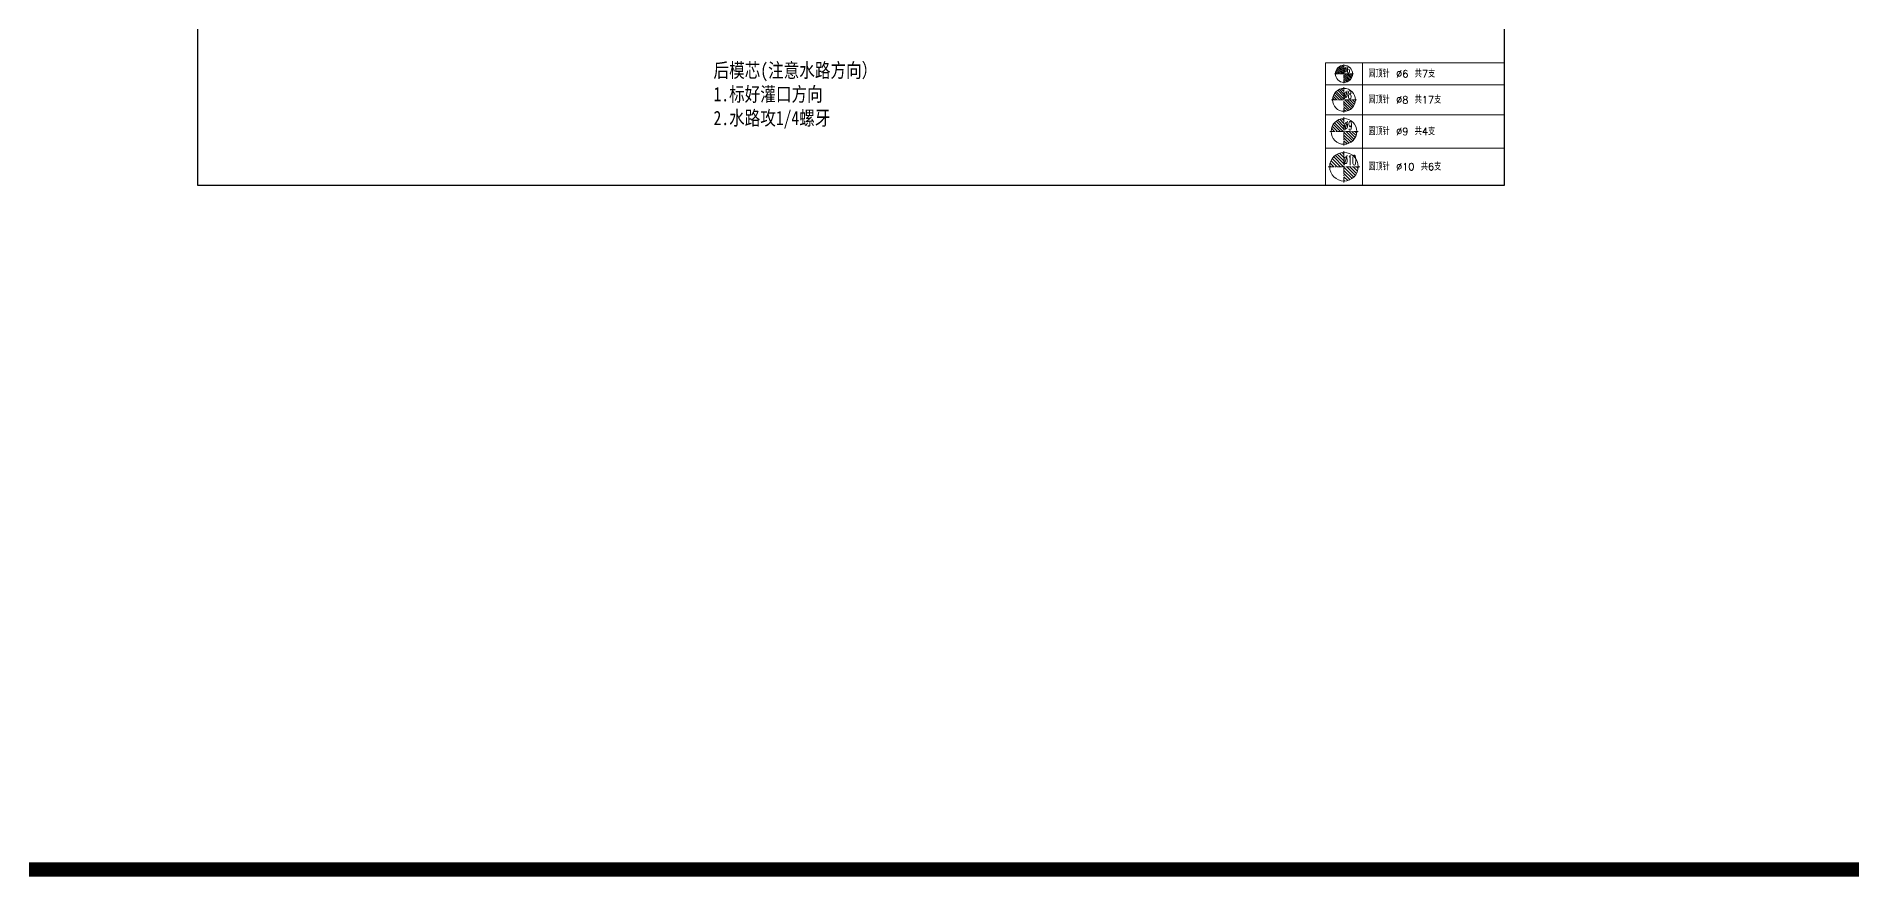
# Model space of a CAD drawing. Header units: millimetres. Extents: x 1147 to 12155, y -6137 to -4403.
# Drawn here: x 2417 to 3687, y -6137 to -5549 of the extents above; entities that cross this region are included whole.
import ezdxf
from ezdxf.enums import TextEntityAlignment as Align

# ---------------------------------------------------------------- set-up
doc = ezdxf.new("R2010")
doc.units = ezdxf.units.MM
doc.header["$LTSCALE"] = 16.335
doc.header["$PDMODE"] = 3
doc.header["$PDSIZE"] = 0.3125
doc.linetypes.add('CENTER', pattern=[0.6, 0.375, -0.075, 0.075, -0.075])
doc.layers.get('0').update_dxf_attribs({"linetype": 'CONTINUOUS'})
doc.layers.get('Defpoints').update_dxf_attribs({"linetype": 'CONTINUOUS'})
doc.layers.add('epin', color=13, linetype='CONTINUOUS', lineweight=9)
doc.styles.get("Standard").update_dxf_attribs({"font": 'txt', "width": 0.8})
doc.styles.add('TXT', font='txt.shx', dxfattribs={"bigfont": 'gbcbig.shx'})
doc.styles.add('TXT05', font='txt.shx', dxfattribs={"width": 0.5, "bigfont": 'gbcbig.shx'})
doc.dimstyles.get("Standard").update_dxf_attribs({"dimtxt": 0.15625, "dimasz": 0.1875, "dimexe": 0.125, "dimexo": 0.0625, "dimtad": 0, "dimtih": 1, "dimtoh": 1, "dimdsep": 46, "dimtxsty": 'Standard', "dimcen": 0.09, "dimadec": 0, "dimazin": 0, "dimtp": 0.01, "dimtm": 0.01, "dimtfac": 1, "dimtofl": 0, "dimtmove": 0, "dimatfit": 3, "dimfxl": 0, "dimtolj": 1, "dimarcsym": 0})

# ---------------------------------------------------------------- blocks, each defined once
blk = doc.blocks.new('epin_ejp_6')
at = {"layer": 'epin'}
h = blk.add_hatch(dxfattribs=at)
h.set_pattern_fill('_ANSI31', color=123, scale=0.15, angle=90, style=0)
h.set_pattern_definition([(135, (-2387.40246, 110.88073), (-0.3367596, -0.3367596), [])])
h.paths.add_polyline_path([(0, 3, 0.4142136), (-3, 0), (0, 0)])
h.paths.add_polyline_path([(3, 0), (0, 0), (0, -3, 0.4142136)])
at = {"layer": 'epin', "color": 1, "linetype": 'CENTER', "ltscale": 0.186593}
for p, q in [((-3.3, 0), (3.3, 0)), ((0, -3.3), (0, 3.3))]:
    blk.add_line(p, q, dxfattribs=at)
at = {"layer": 'epin'}
blk.add_circle((0, 0), 3, dxfattribs=at)
at = {"layer": 'epin', "color": 6, "style": 'TXT05', "width": 0.5}
blk.add_text('%%c6', height=2.1, dxfattribs=at).set_placement((0.995, 1.35), align=Align.MIDDLE)
blk = doc.blocks.new('epin_ejp_8')
at = {"layer": 'epin'}
h = blk.add_hatch(dxfattribs=at)
h.set_pattern_fill('_ANSI31', color=123, scale=0.2, angle=90, style=0)
h.set_pattern_definition([(135, (-2152.64246, 412.4307), (-0.4490128, -0.4490128), [])])
h.paths.add_polyline_path([(0, 4, 0.414214), (-4, 0), (0, 0)])
h.paths.add_polyline_path([(4, 0), (0, 0), (0, -4, 0.414214)])
at = {"layer": 'epin', "color": 1, "linetype": 'CENTER', "ltscale": 0.248791}
for p, q in [((-4.4, 0), (4.4, 0)), ((0, -4.4), (0, 4.4))]:
    blk.add_line(p, q, dxfattribs=at)
at = {"layer": 'epin'}
blk.add_circle((0, 0), 4, dxfattribs=at)
at = {"layer": 'epin', "color": 6, "style": 'TXT05', "width": 0.5}
blk.add_text('%%c8', height=2.8, dxfattribs=at).set_placement((1.33, 1.8), align=Align.MIDDLE)
blk = doc.blocks.new('epin_ejp_9')
at = {"layer": 'epin'}
h = blk.add_hatch(dxfattribs=at)
h.set_pattern_fill('_ANSI31', color=123, scale=0.225, angle=90, style=0)
h.set_pattern_definition([(135, (921.2436, 58.3575), (-0.5051394, -0.5051394), [])])
h.paths.add_polyline_path([(0, 4.5, 0.41421356), (-4.5, 0), (0, 0)])
h.paths.add_polyline_path([(4.5, 0), (0, 0), (0, -4.5, 0.41421356)])
at = {"layer": 'epin', "color": 1, "linetype": 'CENTER', "ltscale": 0.27989}
for p, q in [((-4.95, 0), (4.95, 0)), ((0, -4.95), (0, 4.95))]:
    blk.add_line(p, q, dxfattribs=at)
at = {"layer": 'epin'}
blk.add_circle((0, 0), 4.5, dxfattribs=at)
at = {"layer": 'epin', "color": 6, "style": 'TXT05', "width": 0.5}
blk.add_text('%%c9', height=3.15, dxfattribs=at).set_placement((1.4925, 2.025), align=Align.MIDDLE)
blk = doc.blocks.new('epin_ejp_10')
at = {"layer": 'epin'}
h = blk.add_hatch(dxfattribs=at)
h.set_pattern_fill('_ANSI31', color=123, scale=0.25, angle=90, style=0)
h.set_pattern_definition([(135, (-2152.64246, 412.4307), (-0.561266, -0.561266), [])])
h.paths.add_polyline_path([(0, 5, 0.414214), (-5, 0), (0, 0)])
h.paths.add_polyline_path([(5, 0), (0, 0), (0, -5, 0.414214)])
at = {"layer": 'epin', "color": 1, "linetype": 'CENTER', "ltscale": 0.310989}
for p, q in [((-5.5, 0), (5.5, 0)), ((0, -5.5), (0, 5.5))]:
    blk.add_line(p, q, dxfattribs=at)
at = {"layer": 'epin'}
blk.add_circle((0, 0), 5, dxfattribs=at)
at = {"layer": 'epin', "color": 6, "style": 'TXT05', "width": 0.5}
blk.add_text('%%c10', height=3.5, dxfattribs=at).set_placement((2.1, 2.25), align=Align.MIDDLE)
blk = doc.blocks.new('*D814')
at = {"color": 4, "lineweight": -2}
blk.add_line((2920.6, -5470.2), (2915.7, -5479), dxfattribs=at)
at = {"color": 4}
blk.add_solid([(2914.2, -5478.1), (2917.1, -5479.8), (2910.8, -5487.7)], dxfattribs=at)
at = {"layer": 'Defpoints', "color": 0}
for p in [(2910.8, -5487.7), (2842.5, -5609.9)]:
    blk.add_point(p, dxfattribs=at)
at = {"color": 6, "insert": (2930.7, -5452.2), "char_height": 10, "attachment_point": 5, "rotation": 60.7751}
blk.add_mtext('\\A1;∅140.00', dxfattribs=at)

msp = doc.modelspace()

# ---------------------------------------------------------------- linework, layer by layer
at = {"color": 4, "const_width": 10}
msp.add_lwpolyline([(1152.047, -4407.867), (12150.021, -4407.867), (12150.021, -6132.016), (1152.047, -6132.016)], close=True, dxfattribs=at)
msp.add_lwpolyline([(2530.125, -4919.405), (3444.154, -4919.405), (3444.154, -5653.345), (2530.125, -5653.345)], close=True)
at = {"layer": 'epin', "color": 13}
for p, q in [((3319.154, -5567.545), (3444.154, -5567.545)), ((3319.154, -5567.545), (3319.154, -5653.345)), ((3345.154, -5567.545), (3345.154, -5653.345)), ((3444.154, -5567.545), (3444.154, -5653.345)), ((3319.154, -5583.145), (3444.154, -5583.145)), ((3319.154, -5603.945), (3444.154, -5603.945)), ((3319.154, -5627.345), (3444.154, -5627.345)), ((3319.154, -5653.345), (3444.154, -5653.345))]:
    msp.add_line(p, q, dxfattribs=at)

# ---------------------------------------------------------------- block references
at = {"layer": 'epin', "xscale": 2, "yscale": 2, "zscale": 2}
for name, p in [('epin_ejp_6', (3332.154, -5575.345)), ('epin_ejp_8', (3332.154, -5593.545)), ('epin_ejp_9', (3332.154, -5615.645)), ('epin_ejp_10', (3332.154, -5640.345))]:
    msp.add_blockref(name, p, dxfattribs=at)

# ---------------------------------------------------------------- texts
at = {"insert": (2891.036, -5567.884), "char_height": 10, "width": 230.74513, "attachment_point": 1}
msp.add_mtext('{\\fSimSun|b0|i0|c134|p2;后模芯(注意水路方向）\\P1.标好灌口方向\\P2.水路攻1/4螺牙}', dxfattribs=at)
at = {"layer": 'epin', "color": 6, "style": 'TXT'}
for s, p in [('圆顶针 %%c6 共7支', (3349.154, -5577.845)), ('圆顶针 %%c8 共17支', (3349.154, -5596.045)), ('圆顶针 %%c9 共4支', (3349.154, -5618.145)), ('圆顶针 %%c10 共6支', (3349.154, -5642.845))]:
    msp.add_text(s, height=5, dxfattribs=at).set_placement(p)

# ---------------------------------------------------------------- dimensions: what is measured, and where the dimension line sits
dim = msp.add_diameter_dim_2p(p1=(2842.454, -5609.861), p2=(2910.807, -5487.682), dimstyle='Standard', override={"dimtxt": 10, "dimasz": 10, "dimgap": 0, "dimtih": 0, "dimtoh": 0, "dimzin": 0, "dimcen": 0, "dimclrd": 4, "dimclre": 4, "dimclrt": 6, "dimadec": 2, "dimtp": 0, "dimtm": 0, "dimtzin": 0})
dim.commit()
dim.dimension.update_dxf_attribs({"geometry": '*D814', "text_midpoint": (2930.662, -5452.192)})

doc.saveas('drawing.dxf')
